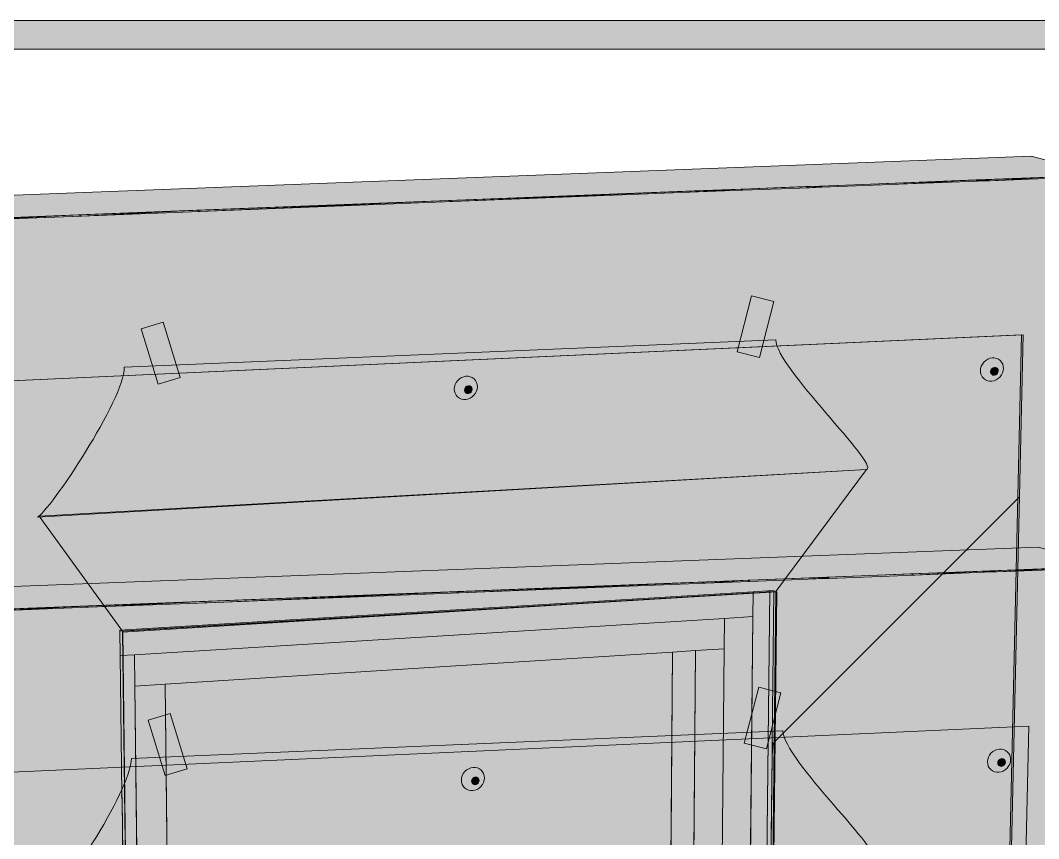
# Model space of a CAD drawing. Header units: inches. Extents: x -24 to 76, y -57 to 19.
# Drawn here: x -1.499 to 2.929, y 15.501 to 19.06 of the extents above; entities that cross this region are included whole.
import ezdxf

# ---------------------------------------------------------------- set-up
doc = ezdxf.new("R2010")
doc.units = ezdxf.units.IN
doc.header["$MEASUREMENT"] = 0
doc.layers.add('.ATI-HATCH', color=7, linetype='Continuous', lineweight=0)
doc.layers.add('G-ANNO-TTLB', color=7, linetype='Continuous', lineweight=0)

# ---------------------------------------------------------------- blocks, each defined once
blk = doc.blocks.new('Block_480')
at = {"layer": '.ATI-HATCH', "color": 18, "lineweight": 9, "true_color": 0x000000}
for p, q in [((2.9719, 18.3779), (2.6978, 18.3673)), ((1.6407, 18.3261), (1.9134, 18.3368)), ((1.932, 18.3321), (1.6407, 18.3208)), ((1.9791, 18.3394), (1.9134, 18.3368)), ((1.9857, 18.3341), (1.932, 18.3321)), ((1.9791, 18.3394), (1.9857, 18.3394)), ((1.9857, 18.3394), (2.3401, 18.3533)), ((1.9857, 18.3341), (2.3594, 18.3487)), ((2.656, 18.366), (2.3401, 18.3533)), ((2.6626, 18.3606), (2.3594, 18.3487)), ((2.656, 18.366), (2.6626, 18.366)), ((2.6626, 18.366), (2.6978, 18.3673)), ((2.7177, 18.3626), (2.6626, 18.3606)), ((2.9918, 18.3733), (2.7177, 18.3626)), ((1.431, 18.3182), (0.3632, 18.2764)), ((1.4489, 18.3135), (0.3798, 18.2717)), ((1.634, 18.3261), (1.431, 18.3182)), ((1.6407, 18.3208), (1.4489, 18.3135)), ((1.634, 18.3261), (1.6407, 18.3261)), ((0.3632, 18.2764), (-0.7331, 18.2339)), ((0.3798, 18.2717), (-0.7178, 18.2286)), ((-1.2474, 18.214), (-1.7133, 18.1954)), ((-1.2328, 18.2087), (-1.6993, 18.1908)), ((-0.7331, 18.2339), (-1.2474, 18.214)), ((-0.7178, 18.2286), (-1.2328, 18.2087)), ((-1.0656, 16.403), (1.6878, 16.5695)), ((1.6865, 16.4667), (1.6878, 16.5695)), ((1.6878, 16.5749), (1.7521, 16.5782)), ((1.711, 12.1538), (1.7595, 16.5788)), ((1.7595, 16.5788), (1.7521, 16.5782)), ((-1.0025, 16.3008), (1.5624, 16.4587)), ((1.561, 16.3267), (1.5624, 16.4587)), ((1.5624, 16.4587), (1.6865, 16.4667)), ((1.644, 12.3722), (1.6865, 16.4667)), ((-1.0642, 16.2968), (-1.0656, 16.403)), ((-1.0025, 16.3008), (-1.0642, 16.2968)), ((-1.0569, 15.6962), (-1.0642, 16.2968)), ((-1.0012, 16.1641), (-1.0025, 16.3008)), ((-0.8691, 16.1727), (1.3367, 16.3121)), ((1.3088, 12.5421), (1.3367, 16.3121)), ((1.3367, 16.3121), (1.4369, 16.3187)), ((1.4044, 12.4697), (1.4369, 16.3187)), ((1.561, 16.3267), (1.4369, 16.3187)), ((1.5252, 12.483), (1.561, 16.3267)), ((-1.0012, 16.1641), (-0.8691, 16.1727)), ((-0.9534, 12.2096), (-1.0012, 16.1641)), ((-0.8267, 12.3085), (-0.8691, 16.1727)), ((1.7701, 15.8628), (1.7707, 15.9219)), ((1.7442, 13.5461), (1.7701, 15.8628)), ((-1.0563, 15.6677), (-1.0569, 15.6962)), ((-1.0111, 12.0755), (-1.0563, 15.6677))]:
    blk.add_line(p, q, dxfattribs=at)
for points in [[(-1.0656, 16.403), (-1.0656, 16.4083), (1.6878, 16.5749)], [(1.7521, 16.5782), (1.7521, 16.5735), (1.6878, 16.5695)], [(1.7707, 15.9219), (1.778, 16.5802), (1.7595, 16.5788)]]:
    blk.add_lwpolyline(points, dxfattribs=at)
blk = doc.blocks.new('Block_481')
at = {"layer": '.ATI-HATCH', "true_color": 0xe6e6e6, "transparency": 33554687}
h = blk.add_hatch(color=254, dxfattribs=at)
h.dxf.hatch_style = 2
edge = h.paths.add_edge_path()
edge.add_spline(control_points=[(2.761, 17.509), (2.7412, 17.4875), (2.7094, 17.4845), (2.69, 17.5023), (2.6706, 17.5202), (2.671, 17.5521), (2.6908, 17.5737), (2.7106, 17.5952), (2.7424, 17.5982), (2.7618, 17.5804), (2.7812, 17.5625), (2.7808, 17.5306), (2.761, 17.509)], knot_values=[0, 0, 0, 0, 1, 1, 1, 2, 2, 2, 3, 3, 3, 4, 4, 4, 4], degree=3, periodic=0)
at = {"layer": '.ATI-HATCH', "true_color": 0x000000, "transparency": 33554687}
h = blk.add_hatch(color=18, dxfattribs=at)
h.dxf.hatch_style = 2
edge = h.paths.add_edge_path()
edge.add_spline(control_points=[(2.7484, 17.5227), (2.7418, 17.5155), (2.7312, 17.5145), (2.7248, 17.5205), (2.7183, 17.5264), (2.7184, 17.5371), (2.725, 17.5442), (2.7316, 17.5514), (2.7422, 17.5524), (2.7487, 17.5465), (2.7552, 17.5405), (2.7551, 17.5299), (2.7484, 17.5227)], knot_values=[0, 0, 0, 0, 1, 1, 1, 2, 2, 2, 3, 3, 3, 4, 4, 4, 4], degree=3, periodic=0)
at = {"layer": '.ATI-HATCH', "color": 18, "lineweight": 18, "true_color": 0x000000}
blk.add_open_spline([(2.761, 17.509), (2.7412, 17.4875), (2.7094, 17.4845), (2.69, 17.5023), (2.6706, 17.5202), (2.671, 17.5521), (2.6908, 17.5737), (2.7106, 17.5952), (2.7424, 17.5982), (2.7618, 17.5804), (2.7812, 17.5625), (2.7808, 17.5306), (2.761, 17.509)], degree=3, knots=[0, 0, 0, 0, 1, 1, 1, 2, 2, 2, 3, 3, 3, 4, 4, 4, 4], dxfattribs=at)
at = {"layer": '.ATI-HATCH'}
blk.add_open_spline([(2.7484, 17.5227), (2.7418, 17.5155), (2.7312, 17.5145), (2.7248, 17.5205), (2.7183, 17.5264), (2.7184, 17.5371), (2.725, 17.5442), (2.7316, 17.5514), (2.7422, 17.5524), (2.7487, 17.5465), (2.7552, 17.5405), (2.7551, 17.5299), (2.7484, 17.5227)], degree=3, knots=[0, 0, 0, 0, 1, 1, 1, 2, 2, 2, 3, 3, 3, 4, 4, 4, 4], dxfattribs=at)
blk = doc.blocks.new('Block_483')
at = {"layer": '.ATI-HATCH', "true_color": 0xe6e6e6, "transparency": 33554687}
h = blk.add_hatch(color=254, dxfattribs=at)
h.dxf.hatch_style = 2
edge = h.paths.add_edge_path()
edge.add_spline(control_points=[(0.4733, 17.4292), (0.4535, 17.4077), (0.4217, 17.4047), (0.4023, 17.4225), (0.3829, 17.4404), (0.3833, 17.4723), (0.4031, 17.4939), (0.423, 17.5154), (0.4548, 17.5184), (0.4741, 17.5006), (0.4935, 17.4827), (0.4932, 17.4508), (0.4733, 17.4292)], knot_values=[0, 0, 0, 0, 1, 1, 1, 2, 2, 2, 3, 3, 3, 4, 4, 4, 4], degree=3, periodic=0)
at = {"layer": '.ATI-HATCH', "true_color": 0x000000, "transparency": 33554687}
h = blk.add_hatch(color=18, dxfattribs=at)
h.dxf.hatch_style = 2
edge = h.paths.add_edge_path()
edge.add_spline(control_points=[(0.4608, 17.4429), (0.4542, 17.4357), (0.4436, 17.4347), (0.4371, 17.4407), (0.4306, 17.4466), (0.4308, 17.4573), (0.4374, 17.4644), (0.444, 17.4716), (0.4546, 17.4726), (0.461, 17.4667), (0.4675, 17.4607), (0.4674, 17.4501), (0.4608, 17.4429)], knot_values=[0, 0, 0, 0, 1, 1, 1, 2, 2, 2, 3, 3, 3, 4, 4, 4, 4], degree=3, periodic=0)
at = {"layer": '.ATI-HATCH', "color": 18, "lineweight": 18, "true_color": 0x000000}
blk.add_open_spline([(0.4733, 17.4292), (0.4535, 17.4077), (0.4217, 17.4047), (0.4023, 17.4225), (0.3829, 17.4404), (0.3833, 17.4723), (0.4031, 17.4939), (0.423, 17.5154), (0.4548, 17.5184), (0.4741, 17.5006), (0.4935, 17.4827), (0.4932, 17.4508), (0.4733, 17.4292)], degree=3, knots=[0, 0, 0, 0, 1, 1, 1, 2, 2, 2, 3, 3, 3, 4, 4, 4, 4], dxfattribs=at)
at = {"layer": '.ATI-HATCH'}
blk.add_open_spline([(0.4608, 17.4429), (0.4542, 17.4357), (0.4436, 17.4347), (0.4371, 17.4407), (0.4306, 17.4466), (0.4308, 17.4573), (0.4374, 17.4644), (0.444, 17.4716), (0.4546, 17.4726), (0.461, 17.4667), (0.4675, 17.4607), (0.4674, 17.4501), (0.4608, 17.4429)], degree=3, knots=[0, 0, 0, 0, 1, 1, 1, 2, 2, 2, 3, 3, 3, 4, 4, 4, 4], dxfattribs=at)
blk = doc.blocks.new('Block_479')
at = {"layer": '.ATI-HATCH', "true_color": 0xf2f2f2, "transparency": 33554687}
h = blk.add_hatch(color=7, dxfattribs=at)
h.dxf.hatch_style = 2
h.paths.add_polyline_path([(2.8967, 18.4699), (3.2088, 18.3872), (-2.6914, 18.1576), (-2.8861, 18.248)])
at = {"layer": '.ATI-HATCH', "true_color": 0xe6e6e6, "transparency": 33554687}
h = blk.add_hatch(color=254, dxfattribs=at)
edge = h.paths.add_edge_path()
edge.add_spline(control_points=[(3.2287, 18.3825), (3.2287, 18.3825), (3.2088, 18.3819), (3.2088, 18.3819), (3.2088, 18.3819), (3.167, 18.3805), (3.167, 18.3805), (3.167, 18.3805), (3.0077, 18.3739), (3.0077, 18.3739), (3.0077, 18.3739), (2.9918, 18.3733), (2.9918, 18.3733), (2.9918, 18.3733), (2.7177, 18.3626), (2.7177, 18.3626), (2.7177, 18.3626), (2.6626, 18.3606), (2.6626, 18.3606), (2.6626, 18.3606), (2.3594, 18.3487), (2.3594, 18.3487), (2.3594, 18.3487), (1.9857, 18.3341), (1.9857, 18.3341), (1.9857, 18.3341), (1.932, 18.3321), (1.932, 18.3321), (1.932, 18.3321), (1.6407, 18.3208), (1.6407, 18.3208), (1.6407, 18.3208), (1.4489, 18.3135), (1.4489, 18.3135), (1.4489, 18.3135), (0.3798, 18.2717), (0.3798, 18.2717), (0.3798, 18.2717), (-0.7178, 18.2286), (-0.7178, 18.2286), (-0.7178, 18.2286), (-1.2328, 18.2087), (-1.2328, 18.2087), (-1.2328, 18.2087), (-1.6993, 18.1908), (-1.6993, 18.1908), (-1.6993, 18.1908), (-2.0981, 18.1748), (-2.0981, 18.1748), (-2.0981, 18.1748), (-2.4074, 18.1629), (-2.4074, 18.1629), (-2.4074, 18.1629), (-2.6078, 18.1549), (-2.6078, 18.1549), (-2.6078, 18.1549), (-2.6795, 18.1523), (-2.6795, 18.1523), (-2.6795, 18.1523), (-2.4718, 10.0522), (-2.4718, 10.0522), (-2.4718, 10.0522), (-2.4711, 10.0336), (-2.4711, 10.0336), (-2.4711, 10.0336), (3.0542, 10.7729), (3.0542, 10.7729), (3.0542, 10.7729), (3.2287, 18.3825), (3.2287, 18.3825)], knot_values=[0, 0, 0, 0, 1, 1, 1, 2, 2, 2, 3, 3, 3, 4, 4, 4, 5, 5, 5, 6, 6, 6, 7, 7, 7, 8, 8, 8, 9, 9, 9, 10, 10, 10, 11, 11, 11, 12, 12, 12, 13, 13, 13, 14, 14, 14, 15, 15, 15, 16, 16, 16, 17, 17, 17, 18, 18, 18, 19, 19, 19, 20, 20, 20, 21, 21, 21, 22, 22, 22, 23, 23, 23, 23], degree=3, periodic=0)
edge.add_line((3.2287, 18.3825), (3.2287, 18.3825))
edge = h.paths.add_edge_path()
edge.add_spline(control_points=[(-1.0098, 11.9494), (-1.0098, 11.9494), (-1.0111, 12.0755), (-1.0111, 12.0755), (-1.0111, 12.0755), (-1.0563, 15.6677), (-1.0563, 15.6677), (-1.0563, 15.6677), (-1.0596, 15.6896), (-1.0596, 15.6896), (-1.0596, 15.6896), (-1.0569, 15.6962), (-1.0569, 15.6962), (-1.0569, 15.6962), (-1.0642, 16.2968), (-1.0642, 16.2968), (-1.0642, 16.2968), (-1.0656, 16.403), (-1.0656, 16.403), (-1.0656, 16.403), (-1.0656, 16.4083), (-1.0656, 16.4083), (-1.0656, 16.4083), (1.6878, 16.5749), (1.6878, 16.5749), (1.6878, 16.5749), (1.7521, 16.5782), (1.7521, 16.5782), (1.7521, 16.5782), (1.7595, 16.5788), (1.7595, 16.5788), (1.7595, 16.5788), (1.778, 16.5802), (1.778, 16.5802), (1.778, 16.5802), (1.7707, 15.9219), (1.7707, 15.9219), (1.7707, 15.9219), (1.774, 15.9152), (1.774, 15.9152), (1.774, 15.9152), (1.7701, 15.8628), (1.7701, 15.8628), (1.7701, 15.8628), (1.7442, 13.5461), (1.7442, 13.5461), (1.7442, 13.5461), (1.7475, 13.5395), (1.7475, 13.5395), (1.7475, 13.5395), (1.7435, 13.5043), (1.7435, 13.5043), (1.7435, 13.5043), (1.7283, 12.1339), (1.7283, 12.1339), (1.7283, 12.1339), (-1.0078, 11.82), (-1.0078, 11.82), (-1.0078, 11.82), (-1.0085, 11.8353), (-1.0085, 11.8353), (-1.0085, 11.8353), (-1.0085, 11.8426), (-1.0085, 11.8426), (-1.0085, 11.8426), (-1.0098, 11.9488), (-1.0098, 11.9488), (-1.0098, 11.9488), (-1.0098, 11.9494), (-1.0098, 11.9494)], knot_values=[0, 0, 0, 0, 1, 1, 1, 2, 2, 2, 3, 3, 3, 4, 4, 4, 5, 5, 5, 6, 6, 6, 7, 7, 7, 8, 8, 8, 9, 9, 9, 10, 10, 10, 11, 11, 11, 12, 12, 12, 13, 13, 13, 14, 14, 14, 15, 15, 15, 16, 16, 16, 17, 17, 17, 18, 18, 18, 19, 19, 19, 20, 20, 20, 21, 21, 21, 22, 22, 22, 23, 23, 23, 23], degree=3, periodic=0)
edge.add_line((-1.0098, 11.9494), (-1.0098, 11.9494))
for points in [[(2.9719, 18.3779), (2.6978, 18.3673), (2.7177, 18.3626), (2.9719, 18.3779)], [(2.9918, 18.3733), (2.7177, 18.3626), (2.9719, 18.3779), (2.9918, 18.3733)], [(1.932, 18.3321), (1.6407, 18.3208), (1.6407, 18.3261), (1.9134, 18.3368), (1.932, 18.3321)], [(1.9791, 18.3394), (1.9134, 18.3368), (1.932, 18.3321), (1.9791, 18.3394)], [(1.9857, 18.3341), (1.932, 18.3321), (1.9791, 18.3394), (1.9857, 18.3341)], [(1.9791, 18.3394), (1.9857, 18.3394), (1.9857, 18.3341), (1.9791, 18.3394)], [(1.9857, 18.3341), (2.3594, 18.3487), (2.3401, 18.3533), (1.9857, 18.3394), (1.9857, 18.3341)], [(2.656, 18.366), (2.3401, 18.3533), (2.3594, 18.3487), (2.656, 18.366)], [(2.6626, 18.3606), (2.3594, 18.3487), (2.656, 18.366), (2.6626, 18.3606)], [(2.656, 18.366), (2.6626, 18.366), (2.6626, 18.3606), (2.656, 18.366)], [(2.7177, 18.3626), (2.6626, 18.3606), (2.6626, 18.366), (2.6978, 18.3673), (2.7177, 18.3626)], [(1.431, 18.3182), (0.3632, 18.2764), (0.3798, 18.2717), (1.431, 18.3182)], [(1.4489, 18.3135), (0.3798, 18.2717), (1.431, 18.3182), (1.4489, 18.3135)], [(1.634, 18.3261), (1.431, 18.3182), (1.4489, 18.3135), (1.634, 18.3261)], [(1.6407, 18.3208), (1.4489, 18.3135), (1.634, 18.3261), (1.6407, 18.3208)], [(1.634, 18.3261), (1.6407, 18.3261), (1.6407, 18.3208), (1.634, 18.3261)], [(0.3632, 18.2764), (-0.7331, 18.2339), (-0.7178, 18.2286), (0.3632, 18.2764)], [(0.3798, 18.2717), (-0.7178, 18.2286), (0.3632, 18.2764), (0.3798, 18.2717)], [(-1.2474, 18.214), (-1.7133, 18.1954), (-1.6993, 18.1908), (-1.2474, 18.214)], [(-1.2328, 18.2087), (-1.6993, 18.1908), (-1.2474, 18.214), (-1.2328, 18.2087)], [(-0.7331, 18.2339), (-1.2474, 18.214), (-1.2328, 18.2087), (-0.7331, 18.2339)], [(-0.7178, 18.2286), (-1.2328, 18.2087), (-0.7331, 18.2339), (-0.7178, 18.2286)], [(1.7521, 16.5782), (1.7521, 16.5735), (1.6878, 16.5695), (1.6878, 16.5749), (1.7521, 16.5782)], [(-1.0025, 16.3008), (1.5624, 16.4587), (1.561, 16.3267), (1.4369, 16.3187), (1.3367, 16.3121), (-0.8691, 16.1727), (-1.0012, 16.1641), (-1.0025, 16.3008)], [(1.5252, 12.483), (1.561, 16.3267), (1.5624, 16.4587), (1.6865, 16.4667), (1.644, 12.3722), (1.5239, 12.3589), (1.5252, 12.483)], [(-0.9534, 12.2096), (-0.9521, 12.0822), (-1.0111, 12.0755), (-1.0563, 15.6677), (-1.0569, 15.6962), (-1.0642, 16.2968), (-1.0025, 16.3008), (-1.0012, 16.1641), (-0.9534, 12.2096)], [(1.5252, 12.483), (1.561, 16.3267), (1.4369, 16.3187), (1.4044, 12.4697), (1.5252, 12.483)], [(-0.9534, 12.2096), (-1.0012, 16.1641), (-0.8691, 16.1727), (-0.8267, 12.3085), (-0.826, 12.2235), (-0.9534, 12.2096)], [(1.7701, 15.8628), (1.7707, 15.9219), (1.774, 15.9152), (1.7701, 15.8628)], [(-1.0563, 15.6677), (-1.0569, 15.6962), (-1.0596, 15.6896), (-1.0563, 15.6677)]]:
    blk.add_hatch(color=254, dxfattribs=at).paths.add_polyline_path(points)
at = {"layer": '.ATI-HATCH', "true_color": 0x000000, "transparency": 33554508}
h = blk.add_hatch(color=18, dxfattribs=at)
h.dxf.hatch_style = 2
h.paths.add_polyline_path([(1.7147, 17.5931), (1.6184, 17.6177), (1.6808, 17.8617), (1.7772, 17.8371)])
h = blk.add_hatch(color=18, dxfattribs=at)
h.dxf.hatch_style = 2
h.paths.add_polyline_path([(-0.8045, 17.5061), (-0.8996, 17.477), (-0.9735, 17.7178), (-0.8784, 17.7469)])
h = blk.add_hatch(dxfattribs=at)
h.set_pattern_fill('_U', color=18, scale=10, angle=45, style=2, pattern_type=0)
h.set_pattern_definition([(45, (0, 0), (-7.071, 7.071), [])])
h.paths.add_polyline_path([(-2.242, 17.4608), (2.8614, 17.6922), (2.7914, 14.6332), (1.767, 14.5279), (1.7911, 16.5746), (-1.0525, 16.4027), (-1.0268, 14.2189), (-2.1351, 14.1038)])
at = {"layer": '.ATI-HATCH', "true_color": 0xe6e6e6, "transparency": 33554687}
h = blk.add_hatch(color=254, dxfattribs=at)
h.dxf.hatch_style = 2
h.paths.add_polyline_path([(-1.4173, 16.9037), (-1.0539, 16.404), (1.7862, 16.5757), (2.1808, 17.1063)])
h = blk.add_hatch(color=254, dxfattribs=at)
h.dxf.hatch_style = 2
h.paths.add_polyline_path([(-1.0656, 16.403), (1.6878, 16.5695), (1.6878, 16.5749), (-1.0656, 16.4083), (-1.0656, 16.403)])
h = blk.add_hatch(color=254, dxfattribs=at)
h.dxf.hatch_style = 2
h.paths.add_polyline_path([(-1.0656, 16.403), (1.6878, 16.5695), (1.6865, 16.4667), (1.5624, 16.4587), (-1.0025, 16.3008), (-1.0642, 16.2968), (-1.0656, 16.403)])
at = {"layer": '.ATI-HATCH', "true_color": 0xcccccc, "transparency": 33554687}
for points in [[(1.711, 12.1538), (1.7595, 16.5788), (1.7521, 16.5782), (1.7521, 16.5735), (1.6878, 16.5695), (1.6865, 16.4667), (1.644, 12.3722), (1.6426, 12.2494), (1.711, 12.1538)], [(1.7283, 12.1339), (1.711, 12.1472), (1.711, 12.1538), (1.7595, 16.5788), (1.778, 16.5802), (1.7707, 15.9219), (1.7701, 15.8628), (1.7442, 13.5461), (1.7435, 13.5043), (1.7283, 12.1339)], [(1.3088, 12.5421), (1.3367, 16.3121), (1.4369, 16.3187), (1.4044, 12.4697), (1.3088, 12.5421)]]:
    blk.add_hatch(color=254, dxfattribs=at).paths.add_polyline_path(points)
at = {"layer": '.ATI-HATCH', "color": 18, "lineweight": 18, "true_color": 0x000000}
blk.add_line((-1.4252, 16.8988), (2.1808, 17.1063), dxfattribs=at)
at = {"layer": '.ATI-HATCH'}
for points in [[(2.8967, 18.4699), (3.2088, 18.3872), (-2.6914, 18.1576), (-2.8861, 18.248)], [(1.7147, 17.5931), (1.6184, 17.6177), (1.6808, 17.8617), (1.7772, 17.8371)], [(-0.8045, 17.5061), (-0.8996, 17.477), (-0.9735, 17.7178), (-0.8784, 17.7469)], [(-2.242, 17.4608), (2.8614, 17.6922), (2.7914, 14.6332), (1.767, 14.5279), (1.7911, 16.5746), (-1.0525, 16.4027), (-1.0268, 14.2189), (-2.1351, 14.1038)]]:
    blk.add_lwpolyline(points, close=True, dxfattribs=at)
at = {"layer": '.ATI-HATCH', "color": 18, "lineweight": 9, "true_color": 0x000000}
for points in [[(2.8967, 18.4699), (3.2088, 18.3872), (-2.6914, 18.1576), (-2.8861, 18.248)], [(-1.4173, 16.9037), (-1.0539, 16.404), (1.7862, 16.5757), (2.1808, 17.1063)]]:
    blk.add_lwpolyline(points, close=True, dxfattribs=at)
at = {"layer": '.ATI-HATCH'}
for points in [[(2.9719, 18.3779), (2.6978, 18.3673), (2.7177, 18.3626), (2.9719, 18.3779)], [(2.9918, 18.3733), (2.7177, 18.3626), (2.9719, 18.3779), (2.9918, 18.3733)], [(1.932, 18.3321), (1.6407, 18.3208), (1.6407, 18.3261), (1.9134, 18.3368), (1.932, 18.3321)], [(1.9791, 18.3394), (1.9134, 18.3368), (1.932, 18.3321), (1.9791, 18.3394)], [(1.9857, 18.3341), (1.932, 18.3321), (1.9791, 18.3394), (1.9857, 18.3341)], [(1.9791, 18.3394), (1.9857, 18.3394), (1.9857, 18.3341), (1.9791, 18.3394)], [(1.9857, 18.3341), (2.3594, 18.3487), (2.3401, 18.3533), (1.9857, 18.3394), (1.9857, 18.3341)], [(2.656, 18.366), (2.3401, 18.3533), (2.3594, 18.3487), (2.656, 18.366)], [(2.6626, 18.3606), (2.3594, 18.3487), (2.656, 18.366), (2.6626, 18.3606)], [(2.656, 18.366), (2.6626, 18.366), (2.6626, 18.3606), (2.656, 18.366)], [(2.7177, 18.3626), (2.6626, 18.3606), (2.6626, 18.366), (2.6978, 18.3673), (2.7177, 18.3626)], [(1.431, 18.3182), (0.3632, 18.2764), (0.3798, 18.2717), (1.431, 18.3182)], [(1.4489, 18.3135), (0.3798, 18.2717), (1.431, 18.3182), (1.4489, 18.3135)], [(1.634, 18.3261), (1.431, 18.3182), (1.4489, 18.3135), (1.634, 18.3261)], [(1.6407, 18.3208), (1.4489, 18.3135), (1.634, 18.3261), (1.6407, 18.3208)], [(1.634, 18.3261), (1.6407, 18.3261), (1.6407, 18.3208), (1.634, 18.3261)], [(0.3632, 18.2764), (-0.7331, 18.2339), (-0.7178, 18.2286), (0.3632, 18.2764)], [(0.3798, 18.2717), (-0.7178, 18.2286), (0.3632, 18.2764), (0.3798, 18.2717)], [(-1.2474, 18.214), (-1.7133, 18.1954), (-1.6993, 18.1908), (-1.2474, 18.214)], [(-1.2328, 18.2087), (-1.6993, 18.1908), (-1.2474, 18.214), (-1.2328, 18.2087)], [(-0.7331, 18.2339), (-1.2474, 18.214), (-1.2328, 18.2087), (-0.7331, 18.2339)], [(-0.7178, 18.2286), (-1.2328, 18.2087), (-0.7331, 18.2339), (-0.7178, 18.2286)], [(-1.0656, 16.403), (1.6878, 16.5695), (1.6878, 16.5749), (-1.0656, 16.4083), (-1.0656, 16.403)], [(-1.0656, 16.403), (1.6878, 16.5695), (1.6865, 16.4667), (1.5624, 16.4587), (-1.0025, 16.3008), (-1.0642, 16.2968), (-1.0656, 16.403)], [(1.711, 12.1538), (1.7595, 16.5788), (1.7521, 16.5782), (1.7521, 16.5735), (1.6878, 16.5695), (1.6865, 16.4667), (1.644, 12.3722), (1.6426, 12.2494), (1.711, 12.1538)], [(1.7521, 16.5782), (1.7521, 16.5735), (1.6878, 16.5695), (1.6878, 16.5749), (1.7521, 16.5782)], [(1.7283, 12.1339), (1.711, 12.1472), (1.711, 12.1538), (1.7595, 16.5788), (1.778, 16.5802), (1.7707, 15.9219), (1.7701, 15.8628), (1.7442, 13.5461), (1.7435, 13.5043), (1.7283, 12.1339)], [(-1.0025, 16.3008), (1.5624, 16.4587), (1.561, 16.3267), (1.4369, 16.3187), (1.3367, 16.3121), (-0.8691, 16.1727), (-1.0012, 16.1641), (-1.0025, 16.3008)], [(1.5252, 12.483), (1.561, 16.3267), (1.5624, 16.4587), (1.6865, 16.4667), (1.644, 12.3722), (1.5239, 12.3589), (1.5252, 12.483)], [(-0.9534, 12.2096), (-0.9521, 12.0822), (-1.0111, 12.0755), (-1.0563, 15.6677), (-1.0569, 15.6962), (-1.0642, 16.2968), (-1.0025, 16.3008), (-1.0012, 16.1641), (-0.9534, 12.2096)], [(1.3088, 12.5421), (1.3367, 16.3121), (1.4369, 16.3187), (1.4044, 12.4697), (1.3088, 12.5421)], [(1.5252, 12.483), (1.561, 16.3267), (1.4369, 16.3187), (1.4044, 12.4697), (1.5252, 12.483)], [(-0.9534, 12.2096), (-1.0012, 16.1641), (-0.8691, 16.1727), (-0.8267, 12.3085), (-0.826, 12.2235), (-0.9534, 12.2096)], [(1.7701, 15.8628), (1.7707, 15.9219), (1.774, 15.9152), (1.7701, 15.8628)], [(-1.0563, 15.6677), (-1.0569, 15.6962), (-1.0596, 15.6896), (-1.0563, 15.6677)]]:
    blk.add_lwpolyline(points, dxfattribs=at)
at = {"layer": '.ATI-HATCH', "color": 18, "lineweight": 18, "true_color": 0x000000}
for points in [[(1.7147, 17.5931), (1.6184, 17.6177), (1.6808, 17.8617), (1.7772, 17.8371)], [(-0.8045, 17.5061), (-0.8996, 17.477), (-0.9735, 17.7178), (-0.8784, 17.7469)]]:
    blk.add_lwpolyline(points, close=True, dxfattribs=at)
at = {"layer": '.ATI-HATCH'}
for points, knots in [([(3.2287, 18.3825), (3.2287, 18.3825), (3.2088, 18.3819), (3.2088, 18.3819), (3.2088, 18.3819), (3.167, 18.3805), (3.167, 18.3805), (3.167, 18.3805), (3.0077, 18.3739), (3.0077, 18.3739), (3.0077, 18.3739), (2.9918, 18.3733), (2.9918, 18.3733), (2.9918, 18.3733), (2.7177, 18.3626), (2.7177, 18.3626), (2.7177, 18.3626), (2.6626, 18.3606), (2.6626, 18.3606), (2.6626, 18.3606), (2.3594, 18.3487), (2.3594, 18.3487), (2.3594, 18.3487), (1.9857, 18.3341), (1.9857, 18.3341), (1.9857, 18.3341), (1.932, 18.3321), (1.932, 18.3321), (1.932, 18.3321), (1.6407, 18.3208), (1.6407, 18.3208), (1.6407, 18.3208), (1.4489, 18.3135), (1.4489, 18.3135), (1.4489, 18.3135), (0.3798, 18.2717), (0.3798, 18.2717), (0.3798, 18.2717), (-0.7178, 18.2286), (-0.7178, 18.2286), (-0.7178, 18.2286), (-1.2328, 18.2087), (-1.2328, 18.2087), (-1.2328, 18.2087), (-1.6993, 18.1908), (-1.6993, 18.1908), (-1.6993, 18.1908), (-2.0981, 18.1748), (-2.0981, 18.1748), (-2.0981, 18.1748), (-2.4074, 18.1629), (-2.4074, 18.1629), (-2.4074, 18.1629), (-2.6078, 18.1549), (-2.6078, 18.1549), (-2.6078, 18.1549), (-2.6795, 18.1523), (-2.6795, 18.1523), (-2.6795, 18.1523), (-2.4718, 10.0522), (-2.4718, 10.0522), (-2.4718, 10.0522), (-2.4711, 10.0336), (-2.4711, 10.0336), (-2.4711, 10.0336), (3.0542, 10.7729), (3.0542, 10.7729), (3.0542, 10.7729), (3.2287, 18.3825), (3.2287, 18.3825)], [0, 0, 0, 0, 1, 1, 1, 2, 2, 2, 3, 3, 3, 4, 4, 4, 5, 5, 5, 6, 6, 6, 7, 7, 7, 8, 8, 8, 9, 9, 9, 10, 10, 10, 11, 11, 11, 12, 12, 12, 13, 13, 13, 14, 14, 14, 15, 15, 15, 16, 16, 16, 17, 17, 17, 18, 18, 18, 19, 19, 19, 20, 20, 20, 21, 21, 21, 22, 22, 22, 23, 23, 23, 23]), ([(-2.242, 17.4608), (-2.242, 17.4608), (2.8551, 17.6919), (2.8551, 17.6919), (2.8551, 17.6919), (2.7073, 11.2424), (2.7073, 11.2424), (2.7073, 11.2424), (-2.0356, 10.6366), (-2.0356, 10.6366), (-2.0356, 10.6366), (-2.242, 17.4608), (-2.242, 17.4608)], [0, 0, 0, 0, 1, 1, 1, 2, 2, 2, 3, 3, 3, 4, 4, 4, 4]), ([(-1.0098, 11.9494), (-1.0098, 11.9494), (-1.0111, 12.0755), (-1.0111, 12.0755), (-1.0111, 12.0755), (-1.0563, 15.6677), (-1.0563, 15.6677), (-1.0563, 15.6677), (-1.0596, 15.6896), (-1.0596, 15.6896), (-1.0596, 15.6896), (-1.0569, 15.6962), (-1.0569, 15.6962), (-1.0569, 15.6962), (-1.0642, 16.2968), (-1.0642, 16.2968), (-1.0642, 16.2968), (-1.0656, 16.403), (-1.0656, 16.403), (-1.0656, 16.403), (-1.0656, 16.4083), (-1.0656, 16.4083), (-1.0656, 16.4083), (1.6878, 16.5749), (1.6878, 16.5749), (1.6878, 16.5749), (1.7521, 16.5782), (1.7521, 16.5782), (1.7521, 16.5782), (1.7595, 16.5788), (1.7595, 16.5788), (1.7595, 16.5788), (1.778, 16.5802), (1.778, 16.5802), (1.778, 16.5802), (1.7707, 15.9219), (1.7707, 15.9219), (1.7707, 15.9219), (1.774, 15.9152), (1.774, 15.9152), (1.774, 15.9152), (1.7701, 15.8628), (1.7701, 15.8628), (1.7701, 15.8628), (1.7442, 13.5461), (1.7442, 13.5461), (1.7442, 13.5461), (1.7475, 13.5395), (1.7475, 13.5395), (1.7475, 13.5395), (1.7435, 13.5043), (1.7435, 13.5043), (1.7435, 13.5043), (1.7283, 12.1339), (1.7283, 12.1339), (1.7283, 12.1339), (-1.0078, 11.82), (-1.0078, 11.82), (-1.0078, 11.82), (-1.0085, 11.8353), (-1.0085, 11.8353), (-1.0085, 11.8353), (-1.0085, 11.8426), (-1.0085, 11.8426), (-1.0085, 11.8426), (-1.0098, 11.9488), (-1.0098, 11.9488), (-1.0098, 11.9488), (-1.0098, 11.9494), (-1.0098, 11.9494)], [0, 0, 0, 0, 1, 1, 1, 2, 2, 2, 3, 3, 3, 4, 4, 4, 5, 5, 5, 6, 6, 6, 7, 7, 7, 8, 8, 8, 9, 9, 9, 10, 10, 10, 11, 11, 11, 12, 12, 12, 13, 13, 13, 14, 14, 14, 15, 15, 15, 16, 16, 16, 17, 17, 17, 18, 18, 18, 19, 19, 19, 20, 20, 20, 21, 21, 21, 22, 22, 22, 23, 23, 23, 23]), ([(-0.9963, 11.8214), (-0.9963, 11.8214), (1.7365, 12.1349), (1.7365, 12.1349), (1.7365, 12.1349), (1.7862, 16.5757), (1.7862, 16.5757), (1.7862, 16.5757), (-1.0539, 16.3987), (-1.0539, 16.3987), (-1.0539, 16.3987), (-0.9963, 11.8214), (-0.9963, 11.8214)], [0, 0, 0, 0, 1, 1, 1, 2, 2, 2, 3, 3, 3, 4, 4, 4, 4])]:
    blk.add_open_spline(points, degree=3, knots=knots, dxfattribs=at)
at = {"layer": '.ATI-HATCH', "color": 18, "lineweight": 18, "true_color": 0x000000}
for points, knots in [([(-2.242, 17.4608), (-2.242, 17.4608), (2.8551, 17.6919), (2.8551, 17.6919), (2.8551, 17.6919), (2.7073, 11.2424), (2.7073, 11.2424), (2.7073, 11.2424), (-2.0356, 10.6366), (-2.0356, 10.6366), (-2.0356, 10.6366), (-2.242, 17.4608), (-2.242, 17.4608)], [0, 0, 0, 0, 1, 1, 1, 2, 2, 2, 3, 3, 3, 4, 4, 4, 4]), ([(2.1808, 17.1063), (2.2362, 17.1303), (1.7862, 17.5508), (1.7862, 17.6706), (1.7862, 17.6706), (-1.0467, 17.5512), (-1.0467, 17.5512), (-1.0467, 17.4127), (-1.3698, 16.9265), (-1.4252, 16.8988)], [0, 0, 0, 0, 1, 1, 1, 2, 2, 2, 3, 3, 3, 3]), ([(-0.9963, 11.8214), (-0.9963, 11.8214), (1.7365, 12.1349), (1.7365, 12.1349), (1.7365, 12.1349), (1.7862, 16.5757), (1.7862, 16.5757), (1.7862, 16.5757), (-1.0539, 16.3987), (-1.0539, 16.3987), (-1.0539, 16.3987), (-0.9963, 11.8214), (-0.9963, 11.8214)], [0, 0, 0, 0, 1, 1, 1, 2, 2, 2, 3, 3, 3, 4, 4, 4, 4])]:
    blk.add_open_spline(points, degree=3, knots=knots, dxfattribs=at)
at = {"layer": '.ATI-HATCH'}
for name in ['Block_480', 'Block_481', 'Block_483']:
    blk.add_blockref(name, (0, 0), dxfattribs=at)
blk = doc.blocks.new('Block_478')
at = {"layer": '.ATI-HATCH'}
blk.add_blockref('Block_479', (0, 0), dxfattribs=at)
blk = doc.blocks.new('Block_512')
at = {"layer": '.ATI-HATCH', "color": 18, "lineweight": 9, "true_color": 0x000000}
for p, q in [((2.0165, 16.6381), (2.3709, 16.6521)), ((2.6868, 16.6647), (2.3709, 16.6521)), ((2.6934, 16.6594), (2.3901, 16.6474)), ((2.6868, 16.6647), (2.6934, 16.6647)), ((2.6934, 16.6647), (2.7286, 16.666)), ((2.7485, 16.6614), (2.6934, 16.6594)), ((3.0027, 16.6766), (2.7286, 16.666)), ((3.0226, 16.672), (2.7485, 16.6614)), ((1.4618, 16.6169), (0.394, 16.5751)), ((1.4797, 16.6123), (0.4106, 16.5704)), ((1.6648, 16.6249), (1.4618, 16.6169)), ((1.6714, 16.6196), (1.4797, 16.6123)), ((1.6648, 16.6249), (1.6714, 16.6249)), ((1.6714, 16.6249), (1.9442, 16.6355)), ((1.9628, 16.6308), (1.6714, 16.6196)), ((2.0099, 16.6381), (1.9442, 16.6355)), ((2.0165, 16.6328), (1.9628, 16.6308)), ((2.0099, 16.6381), (2.0165, 16.6381)), ((2.0165, 16.6328), (2.3901, 16.6474)), ((0.394, 16.5751), (-0.7023, 16.5326)), ((0.4106, 16.5704), (-0.687, 16.5273)), ((-0.7023, 16.5326), (-1.2166, 16.5127)), ((-0.687, 16.5273), (-1.202, 16.5074)), ((-1.2166, 16.5127), (-1.6825, 16.4941)), ((-1.202, 16.5074), (-1.6685, 16.4895))]:
    blk.add_line(p, q, dxfattribs=at)
blk = doc.blocks.new('Block_513')
at = {"layer": '.ATI-HATCH', "true_color": 0xe6e6e6, "transparency": 33554687}
h = blk.add_hatch(color=254, dxfattribs=at)
h.dxf.hatch_style = 2
edge = h.paths.add_edge_path()
edge.add_spline(control_points=[(2.7918, 15.8078), (2.772, 15.7862), (2.7402, 15.7832), (2.7208, 15.8011), (2.7014, 15.8189), (2.7018, 15.8509), (2.7216, 15.8724), (2.7414, 15.8939), (2.7732, 15.8969), (2.7926, 15.8791), (2.812, 15.8612), (2.8116, 15.8293), (2.7918, 15.8078)], knot_values=[0, 0, 0, 0, 1, 1, 1, 2, 2, 2, 3, 3, 3, 4, 4, 4, 4], degree=3, periodic=0)
at = {"layer": '.ATI-HATCH', "true_color": 0x000000, "transparency": 33554687}
h = blk.add_hatch(color=18, dxfattribs=at)
h.dxf.hatch_style = 2
edge = h.paths.add_edge_path()
edge.add_spline(control_points=[(2.7792, 15.8214), (2.7726, 15.8142), (2.762, 15.8132), (2.7556, 15.8192), (2.7491, 15.8251), (2.7492, 15.8358), (2.7558, 15.843), (2.7624, 15.8502), (2.773, 15.8512), (2.7795, 15.8452), (2.786, 15.8393), (2.7858, 15.8286), (2.7792, 15.8214)], knot_values=[0, 0, 0, 0, 1, 1, 1, 2, 2, 2, 3, 3, 3, 4, 4, 4, 4], degree=3, periodic=0)
at = {"layer": '.ATI-HATCH', "color": 18, "lineweight": 18, "true_color": 0x000000}
blk.add_open_spline([(2.7918, 15.8078), (2.772, 15.7862), (2.7402, 15.7832), (2.7208, 15.8011), (2.7014, 15.8189), (2.7018, 15.8509), (2.7216, 15.8724), (2.7414, 15.8939), (2.7732, 15.8969), (2.7926, 15.8791), (2.812, 15.8612), (2.8116, 15.8293), (2.7918, 15.8078)], degree=3, knots=[0, 0, 0, 0, 1, 1, 1, 2, 2, 2, 3, 3, 3, 4, 4, 4, 4], dxfattribs=at)
at = {"layer": '.ATI-HATCH'}
blk.add_open_spline([(2.7792, 15.8214), (2.7726, 15.8142), (2.762, 15.8132), (2.7556, 15.8192), (2.7491, 15.8251), (2.7492, 15.8358), (2.7558, 15.843), (2.7624, 15.8502), (2.773, 15.8512), (2.7795, 15.8452), (2.786, 15.8393), (2.7858, 15.8286), (2.7792, 15.8214)], degree=3, knots=[0, 0, 0, 0, 1, 1, 1, 2, 2, 2, 3, 3, 3, 4, 4, 4, 4], dxfattribs=at)
blk = doc.blocks.new('Block_515')
at = {"layer": '.ATI-HATCH', "true_color": 0xe6e6e6, "transparency": 33554687}
h = blk.add_hatch(color=254, dxfattribs=at)
h.dxf.hatch_style = 2
edge = h.paths.add_edge_path()
edge.add_spline(control_points=[(0.5041, 15.728), (0.4843, 15.7064), (0.4525, 15.7034), (0.4331, 15.7213), (0.4137, 15.7391), (0.4141, 15.7711), (0.4339, 15.7926), (0.4538, 15.8141), (0.4856, 15.8171), (0.5049, 15.7993), (0.5243, 15.7814), (0.524, 15.7495), (0.5041, 15.728)], knot_values=[0, 0, 0, 0, 1, 1, 1, 2, 2, 2, 3, 3, 3, 4, 4, 4, 4], degree=3, periodic=0)
at = {"layer": '.ATI-HATCH', "true_color": 0x000000, "transparency": 33554687}
h = blk.add_hatch(color=18, dxfattribs=at)
h.dxf.hatch_style = 2
edge = h.paths.add_edge_path()
edge.add_spline(control_points=[(0.4916, 15.7416), (0.485, 15.7344), (0.4744, 15.7334), (0.4679, 15.7394), (0.4614, 15.7453), (0.4615, 15.756), (0.4682, 15.7632), (0.4748, 15.7704), (0.4854, 15.7714), (0.4918, 15.7654), (0.4983, 15.7595), (0.4982, 15.7488), (0.4916, 15.7416)], knot_values=[0, 0, 0, 0, 1, 1, 1, 2, 2, 2, 3, 3, 3, 4, 4, 4, 4], degree=3, periodic=0)
at = {"layer": '.ATI-HATCH', "color": 18, "lineweight": 18, "true_color": 0x000000}
blk.add_open_spline([(0.5041, 15.728), (0.4843, 15.7064), (0.4525, 15.7034), (0.4331, 15.7213), (0.4137, 15.7391), (0.4141, 15.7711), (0.4339, 15.7926), (0.4538, 15.8141), (0.4856, 15.8171), (0.5049, 15.7993), (0.5243, 15.7814), (0.524, 15.7495), (0.5041, 15.728)], degree=3, knots=[0, 0, 0, 0, 1, 1, 1, 2, 2, 2, 3, 3, 3, 4, 4, 4, 4], dxfattribs=at)
at = {"layer": '.ATI-HATCH'}
blk.add_open_spline([(0.4916, 15.7416), (0.485, 15.7344), (0.4744, 15.7334), (0.4679, 15.7394), (0.4614, 15.7453), (0.4615, 15.756), (0.4682, 15.7632), (0.4748, 15.7704), (0.4854, 15.7714), (0.4918, 15.7654), (0.4983, 15.7595), (0.4982, 15.7488), (0.4916, 15.7416)], degree=3, knots=[0, 0, 0, 0, 1, 1, 1, 2, 2, 2, 3, 3, 3, 4, 4, 4, 4], dxfattribs=at)
blk = doc.blocks.new('Block_511')
at = {"layer": '.ATI-HATCH', "true_color": 0xf2f2f2, "transparency": 33554687}
h = blk.add_hatch(color=7, dxfattribs=at)
h.dxf.hatch_style = 2
h.paths.add_polyline_path([(2.9275, 16.7686), (3.2396, 16.6859), (-2.6606, 16.4563), (-2.8553, 16.5467)])
at = {"layer": '.ATI-HATCH', "true_color": 0xe6e6e6, "transparency": 33554687}
h = blk.add_hatch(color=254, dxfattribs=at)
edge = h.paths.add_edge_path()
edge.add_spline(control_points=[(3.2595, 16.6813), (3.2595, 16.6813), (3.2396, 16.6806), (3.2396, 16.6806), (3.2396, 16.6806), (3.1978, 16.6793), (3.1978, 16.6793), (3.1978, 16.6793), (3.0385, 16.6726), (3.0385, 16.6726), (3.0385, 16.6726), (3.0226, 16.672), (3.0226, 16.672), (3.0226, 16.672), (2.7485, 16.6614), (2.7485, 16.6614), (2.7485, 16.6614), (2.6934, 16.6594), (2.6934, 16.6594), (2.6934, 16.6594), (2.3901, 16.6474), (2.3901, 16.6474), (2.3901, 16.6474), (2.0165, 16.6328), (2.0165, 16.6328), (2.0165, 16.6328), (1.9628, 16.6308), (1.9628, 16.6308), (1.9628, 16.6308), (1.6714, 16.6196), (1.6714, 16.6196), (1.6714, 16.6196), (1.4797, 16.6123), (1.4797, 16.6123), (1.4797, 16.6123), (0.4106, 16.5704), (0.4106, 16.5704), (0.4106, 16.5704), (-0.687, 16.5273), (-0.687, 16.5273), (-0.687, 16.5273), (-1.202, 16.5074), (-1.202, 16.5074), (-1.202, 16.5074), (-1.6685, 16.4895), (-1.6685, 16.4895), (-1.6685, 16.4895), (-2.0674, 16.4736), (-2.0674, 16.4736), (-2.0674, 16.4736), (-2.3766, 16.4616), (-2.3766, 16.4616), (-2.3766, 16.4616), (-2.577, 16.4536), (-2.577, 16.4536), (-2.577, 16.4536), (-2.6487, 16.451), (-2.6487, 16.451), (-2.6487, 16.451), (-2.441, 8.3509), (-2.441, 8.3509), (-2.441, 8.3509), (-2.4403, 8.3323), (-2.4403, 8.3323), (-2.4403, 8.3323), (3.0849, 9.0716), (3.0849, 9.0716), (3.0849, 9.0716), (3.2595, 16.6813), (3.2595, 16.6813)], knot_values=[0, 0, 0, 0, 1, 1, 1, 2, 2, 2, 3, 3, 3, 4, 4, 4, 5, 5, 5, 6, 6, 6, 7, 7, 7, 8, 8, 8, 9, 9, 9, 10, 10, 10, 11, 11, 11, 12, 12, 12, 13, 13, 13, 14, 14, 14, 15, 15, 15, 16, 16, 16, 17, 17, 17, 18, 18, 18, 19, 19, 19, 20, 20, 20, 21, 21, 21, 22, 22, 22, 23, 23, 23, 23], degree=3, periodic=0)
edge.add_line((3.2595, 16.6813), (3.2595, 16.6813))
edge = h.paths.add_edge_path()
edge.add_spline(control_points=[(-0.979, 10.2482), (-0.979, 10.2482), (-0.9803, 10.3743), (-0.9803, 10.3743), (-0.9803, 10.3743), (-1.0255, 13.9664), (-1.0255, 13.9664), (-1.0255, 13.9664), (-1.0288, 13.9883), (-1.0288, 13.9883), (-1.0288, 13.9883), (-1.0261, 13.995), (-1.0261, 13.995), (-1.0261, 13.995), (-1.0334, 14.5955), (-1.0334, 14.5955), (-1.0334, 14.5955), (-1.0348, 14.7017), (-1.0348, 14.7017), (-1.0348, 14.7017), (-1.0348, 14.707), (-1.0348, 14.707), (-1.0348, 14.707), (1.7186, 14.8736), (1.7186, 14.8736), (1.7186, 14.8736), (1.7829, 14.8769), (1.7829, 14.8769), (1.7829, 14.8769), (1.7902, 14.8776), (1.7902, 14.8776), (1.7902, 14.8776), (1.8088, 14.8789), (1.8088, 14.8789), (1.8088, 14.8789), (1.8015, 14.2206), (1.8015, 14.2206), (1.8015, 14.2206), (1.8048, 14.2139), (1.8048, 14.2139), (1.8048, 14.2139), (1.8008, 14.1615), (1.8008, 14.1615), (1.8008, 14.1615), (1.775, 11.8448), (1.775, 11.8448), (1.775, 11.8448), (1.7783, 11.8382), (1.7783, 11.8382), (1.7783, 11.8382), (1.7743, 11.803), (1.7743, 11.803), (1.7743, 11.803), (1.7591, 10.4327), (1.7591, 10.4327), (1.7591, 10.4327), (-0.977, 10.1188), (-0.977, 10.1188), (-0.977, 10.1188), (-0.9777, 10.134), (-0.9777, 10.134), (-0.9777, 10.134), (-0.9777, 10.1413), (-0.9777, 10.1413), (-0.9777, 10.1413), (-0.979, 10.2475), (-0.979, 10.2475), (-0.979, 10.2475), (-0.979, 10.2482), (-0.979, 10.2482)], knot_values=[0, 0, 0, 0, 1, 1, 1, 2, 2, 2, 3, 3, 3, 4, 4, 4, 5, 5, 5, 6, 6, 6, 7, 7, 7, 8, 8, 8, 9, 9, 9, 10, 10, 10, 11, 11, 11, 12, 12, 12, 13, 13, 13, 14, 14, 14, 15, 15, 15, 16, 16, 16, 17, 17, 17, 18, 18, 18, 19, 19, 19, 20, 20, 20, 21, 21, 21, 22, 22, 22, 23, 23, 23, 23], degree=3, periodic=0)
edge.add_line((-0.979, 10.2482), (-0.979, 10.2482))
for points in [[(2.0165, 16.6328), (2.3901, 16.6474), (2.3709, 16.6521), (2.0165, 16.6381), (2.0165, 16.6328)], [(2.6868, 16.6647), (2.3709, 16.6521), (2.3901, 16.6474), (2.6868, 16.6647)], [(2.6934, 16.6594), (2.3901, 16.6474), (2.6868, 16.6647), (2.6934, 16.6594)], [(2.6868, 16.6647), (2.6934, 16.6647), (2.6934, 16.6594), (2.6868, 16.6647)], [(2.7485, 16.6614), (2.6934, 16.6594), (2.6934, 16.6647), (2.7286, 16.666), (2.7485, 16.6614)], [(3.0027, 16.6766), (2.7286, 16.666), (2.7485, 16.6614), (3.0027, 16.6766)], [(3.0226, 16.672), (2.7485, 16.6614), (3.0027, 16.6766), (3.0226, 16.672)], [(1.4618, 16.6169), (0.394, 16.5751), (0.4106, 16.5704), (1.4618, 16.6169)], [(1.4797, 16.6123), (0.4106, 16.5704), (1.4618, 16.6169), (1.4797, 16.6123)], [(1.6648, 16.6249), (1.4618, 16.6169), (1.4797, 16.6123), (1.6648, 16.6249)], [(1.6714, 16.6196), (1.4797, 16.6123), (1.6648, 16.6249), (1.6714, 16.6196)], [(1.6648, 16.6249), (1.6714, 16.6249), (1.6714, 16.6196), (1.6648, 16.6249)], [(1.9628, 16.6308), (1.6714, 16.6196), (1.6714, 16.6249), (1.9442, 16.6355), (1.9628, 16.6308)], [(2.0099, 16.6381), (1.9442, 16.6355), (1.9628, 16.6308), (2.0099, 16.6381)], [(2.0165, 16.6328), (1.9628, 16.6308), (2.0099, 16.6381), (2.0165, 16.6328)], [(2.0099, 16.6381), (2.0165, 16.6381), (2.0165, 16.6328), (2.0099, 16.6381)], [(0.394, 16.5751), (-0.7023, 16.5326), (-0.687, 16.5273), (0.394, 16.5751)], [(0.4106, 16.5704), (-0.687, 16.5273), (0.394, 16.5751), (0.4106, 16.5704)], [(-0.7023, 16.5326), (-1.2166, 16.5127), (-1.202, 16.5074), (-0.7023, 16.5326)], [(-0.687, 16.5273), (-1.202, 16.5074), (-0.7023, 16.5326), (-0.687, 16.5273)], [(-1.2166, 16.5127), (-1.6825, 16.4941), (-1.6685, 16.4895), (-1.2166, 16.5127)], [(-1.202, 16.5074), (-1.6685, 16.4895), (-1.2166, 16.5127), (-1.202, 16.5074)]]:
    blk.add_hatch(color=254, dxfattribs=at).paths.add_polyline_path(points)
at = {"layer": '.ATI-HATCH', "true_color": 0x000000, "transparency": 33554508}
h = blk.add_hatch(color=18, dxfattribs=at)
h.dxf.hatch_style = 2
h.paths.add_polyline_path([(1.7455, 15.8918), (1.6492, 15.9164), (1.7116, 16.1604), (1.8079, 16.1358)])
h = blk.add_hatch(color=18, dxfattribs=at)
h.dxf.hatch_style = 2
h.paths.add_polyline_path([(-0.7737, 15.8049), (-0.8688, 15.7757), (-0.9427, 16.0165), (-0.8476, 16.0457)])
at = {"layer": '.ATI-HATCH'}
for points in [[(2.9275, 16.7686), (3.2396, 16.6859), (-2.6606, 16.4563), (-2.8553, 16.5467)], [(1.7455, 15.8918), (1.6492, 15.9164), (1.7116, 16.1604), (1.8079, 16.1358)], [(-0.7737, 15.8049), (-0.8688, 15.7757), (-0.9427, 16.0165), (-0.8476, 16.0457)]]:
    blk.add_lwpolyline(points, close=True, dxfattribs=at)
at = {"layer": '.ATI-HATCH', "color": 18, "lineweight": 9, "true_color": 0x000000}
blk.add_lwpolyline([(2.9275, 16.7686), (3.2396, 16.6859), (-2.6606, 16.4563), (-2.8553, 16.5467)], close=True, dxfattribs=at)
at = {"layer": '.ATI-HATCH'}
for points in [[(2.0165, 16.6328), (2.3901, 16.6474), (2.3709, 16.6521), (2.0165, 16.6381), (2.0165, 16.6328)], [(2.6868, 16.6647), (2.3709, 16.6521), (2.3901, 16.6474), (2.6868, 16.6647)], [(2.6934, 16.6594), (2.3901, 16.6474), (2.6868, 16.6647), (2.6934, 16.6594)], [(2.6868, 16.6647), (2.6934, 16.6647), (2.6934, 16.6594), (2.6868, 16.6647)], [(2.7485, 16.6614), (2.6934, 16.6594), (2.6934, 16.6647), (2.7286, 16.666), (2.7485, 16.6614)], [(3.0027, 16.6766), (2.7286, 16.666), (2.7485, 16.6614), (3.0027, 16.6766)], [(3.0226, 16.672), (2.7485, 16.6614), (3.0027, 16.6766), (3.0226, 16.672)], [(1.4618, 16.6169), (0.394, 16.5751), (0.4106, 16.5704), (1.4618, 16.6169)], [(1.4797, 16.6123), (0.4106, 16.5704), (1.4618, 16.6169), (1.4797, 16.6123)], [(1.6648, 16.6249), (1.4618, 16.6169), (1.4797, 16.6123), (1.6648, 16.6249)], [(1.6714, 16.6196), (1.4797, 16.6123), (1.6648, 16.6249), (1.6714, 16.6196)], [(1.6648, 16.6249), (1.6714, 16.6249), (1.6714, 16.6196), (1.6648, 16.6249)], [(1.9628, 16.6308), (1.6714, 16.6196), (1.6714, 16.6249), (1.9442, 16.6355), (1.9628, 16.6308)], [(2.0099, 16.6381), (1.9442, 16.6355), (1.9628, 16.6308), (2.0099, 16.6381)], [(2.0165, 16.6328), (1.9628, 16.6308), (2.0099, 16.6381), (2.0165, 16.6328)], [(2.0099, 16.6381), (2.0165, 16.6381), (2.0165, 16.6328), (2.0099, 16.6381)], [(0.394, 16.5751), (-0.7023, 16.5326), (-0.687, 16.5273), (0.394, 16.5751)], [(0.4106, 16.5704), (-0.687, 16.5273), (0.394, 16.5751), (0.4106, 16.5704)], [(-0.7023, 16.5326), (-1.2166, 16.5127), (-1.202, 16.5074), (-0.7023, 16.5326)], [(-0.687, 16.5273), (-1.202, 16.5074), (-0.7023, 16.5326), (-0.687, 16.5273)], [(-1.2166, 16.5127), (-1.6825, 16.4941), (-1.6685, 16.4895), (-1.2166, 16.5127)], [(-1.202, 16.5074), (-1.6685, 16.4895), (-1.2166, 16.5127), (-1.202, 16.5074)]]:
    blk.add_lwpolyline(points, dxfattribs=at)
at = {"layer": '.ATI-HATCH', "color": 18, "lineweight": 18, "true_color": 0x000000}
for points in [[(1.7455, 15.8918), (1.6492, 15.9164), (1.7116, 16.1604), (1.8079, 16.1358)], [(-0.7737, 15.8049), (-0.8688, 15.7757), (-0.9427, 16.0165), (-0.8476, 16.0457)]]:
    blk.add_lwpolyline(points, close=True, dxfattribs=at)
at = {"layer": '.ATI-HATCH'}
for points, knots in [([(3.2595, 16.6813), (3.2595, 16.6813), (3.2396, 16.6806), (3.2396, 16.6806), (3.2396, 16.6806), (3.1978, 16.6793), (3.1978, 16.6793), (3.1978, 16.6793), (3.0385, 16.6726), (3.0385, 16.6726), (3.0385, 16.6726), (3.0226, 16.672), (3.0226, 16.672), (3.0226, 16.672), (2.7485, 16.6614), (2.7485, 16.6614), (2.7485, 16.6614), (2.6934, 16.6594), (2.6934, 16.6594), (2.6934, 16.6594), (2.3901, 16.6474), (2.3901, 16.6474), (2.3901, 16.6474), (2.0165, 16.6328), (2.0165, 16.6328), (2.0165, 16.6328), (1.9628, 16.6308), (1.9628, 16.6308), (1.9628, 16.6308), (1.6714, 16.6196), (1.6714, 16.6196), (1.6714, 16.6196), (1.4797, 16.6123), (1.4797, 16.6123), (1.4797, 16.6123), (0.4106, 16.5704), (0.4106, 16.5704), (0.4106, 16.5704), (-0.687, 16.5273), (-0.687, 16.5273), (-0.687, 16.5273), (-1.202, 16.5074), (-1.202, 16.5074), (-1.202, 16.5074), (-1.6685, 16.4895), (-1.6685, 16.4895), (-1.6685, 16.4895), (-2.0674, 16.4736), (-2.0674, 16.4736), (-2.0674, 16.4736), (-2.3766, 16.4616), (-2.3766, 16.4616), (-2.3766, 16.4616), (-2.577, 16.4536), (-2.577, 16.4536), (-2.577, 16.4536), (-2.6487, 16.451), (-2.6487, 16.451), (-2.6487, 16.451), (-2.441, 8.3509), (-2.441, 8.3509), (-2.441, 8.3509), (-2.4403, 8.3323), (-2.4403, 8.3323), (-2.4403, 8.3323), (3.0849, 9.0716), (3.0849, 9.0716), (3.0849, 9.0716), (3.2595, 16.6813), (3.2595, 16.6813)], [0, 0, 0, 0, 1, 1, 1, 2, 2, 2, 3, 3, 3, 4, 4, 4, 5, 5, 5, 6, 6, 6, 7, 7, 7, 8, 8, 8, 9, 9, 9, 10, 10, 10, 11, 11, 11, 12, 12, 12, 13, 13, 13, 14, 14, 14, 15, 15, 15, 16, 16, 16, 17, 17, 17, 18, 18, 18, 19, 19, 19, 20, 20, 20, 21, 21, 21, 22, 22, 22, 23, 23, 23, 23]), ([(-2.2112, 15.7596), (-2.2112, 15.7596), (2.8859, 15.9907), (2.8859, 15.9907), (2.8859, 15.9907), (2.7381, 9.5411), (2.7381, 9.5411), (2.7381, 9.5411), (-2.0048, 8.9353), (-2.0048, 8.9353), (-2.0048, 8.9353), (-2.2112, 15.7596), (-2.2112, 15.7596)], [0, 0, 0, 0, 1, 1, 1, 2, 2, 2, 3, 3, 3, 4, 4, 4, 4])]:
    blk.add_open_spline(points, degree=3, knots=knots, dxfattribs=at)
at = {"layer": '.ATI-HATCH', "color": 18, "lineweight": 18, "true_color": 0x000000}
for points, knots in [([(-2.2112, 15.7596), (-2.2112, 15.7596), (2.8859, 15.9907), (2.8859, 15.9907), (2.8859, 15.9907), (2.7381, 9.5411), (2.7381, 9.5411), (2.7381, 9.5411), (-2.0048, 8.9353), (-2.0048, 8.9353), (-2.0048, 8.9353), (-2.2112, 15.7596), (-2.2112, 15.7596)], [0, 0, 0, 0, 1, 1, 1, 2, 2, 2, 3, 3, 3, 4, 4, 4, 4]), ([(2.2116, 15.405), (2.267, 15.429), (1.817, 15.8495), (1.817, 15.9693), (1.817, 15.9693), (-1.0159, 15.85), (-1.0159, 15.85), (-1.0159, 15.7115), (-1.339, 15.2252), (-1.3944, 15.1975)], [0, 0, 0, 0, 1, 1, 1, 2, 2, 2, 3, 3, 3, 3])]:
    blk.add_open_spline(points, degree=3, knots=knots, dxfattribs=at)
at = {"layer": '.ATI-HATCH'}
for name in ['Block_512', 'Block_513', 'Block_515']:
    blk.add_blockref(name, (0, 0), dxfattribs=at)
blk = doc.blocks.new('Block_510')
at = {"layer": '.ATI-HATCH'}
blk.add_blockref('Block_511', (0, 0), dxfattribs=at)

msp = doc.modelspace()

# ---------------------------------------------------------------- hatches: boundary and pattern name
at = {"layer": 'G-ANNO-TTLB', "true_color": 0xff00ff, "transparency": 33554687}
h = msp.add_hatch(color=6, dxfattribs=at)
edge = h.paths.add_edge_path()
edge.add_spline(control_points=[(19.9156, -15.0652), (19.9156, -15.0652), (-20.7721, -15.0652), (-20.7721, -15.0652), (-20.7721, -15.0652), (-20.7721, 19.0598), (-20.7721, 19.0598), (-20.7721, 19.0598), (19.9156, 19.0598), (19.9156, 19.0598), (19.9156, 19.0598), (19.9156, -15.0652), (19.9156, -15.0652)], knot_values=[0, 0, 0, 0, 1, 1, 1, 2, 2, 2, 3, 3, 3, 4, 4, 4, 4], degree=3, periodic=0)
edge = h.paths.add_edge_path()
edge.add_spline(control_points=[(-20.6471, 18.9348), (-20.6471, 18.9348), (-20.6471, -14.9402), (-20.6471, -14.9402), (-20.6471, -14.9402), (19.7906, -14.9402), (19.7906, -14.9402), (19.7906, -14.9402), (19.7906, 18.9348), (19.7906, 18.9348), (19.7906, 18.9348), (-20.6471, 18.9348), (-20.6471, 18.9348)], knot_values=[0, 0, 0, 0, 1, 1, 1, 2, 2, 2, 3, 3, 3, 4, 4, 4, 4], degree=3, periodic=0)
edge.add_line((-20.6471, 18.9348), (-20.6471, 18.9348))

# ---------------------------------------------------------------- linework, layer by layer
at = {"layer": 'G-ANNO-TTLB', "color": 6, "lineweight": 9, "true_color": 0xff00ff}
for p, q in [((19.9156, 19.0598), (-20.7721, 19.0598)), ((19.7906, 18.9348), (-20.6471, 18.9348)), ((-20.6471, 18.9348), (19.7906, 18.9348))]:
    msp.add_line(p, q, dxfattribs=at)
at = {"layer": 'G-ANNO-TTLB'}
for points in [[(19.9156, -15.0652), (19.9156, -15.0652), (-20.7721, -15.0652), (-20.7721, -15.0652), (-20.7721, -15.0652), (-20.7721, 19.0598), (-20.7721, 19.0598), (-20.7721, 19.0598), (19.9156, 19.0598), (19.9156, 19.0598), (19.9156, 19.0598), (19.9156, -15.0652), (19.9156, -15.0652)], [(-20.6471, 18.9348), (-20.6471, 18.9348), (-20.6471, -14.9402), (-20.6471, -14.9402), (-20.6471, -14.9402), (19.7906, -14.9402), (19.7906, -14.9402), (19.7906, -14.9402), (19.7906, 18.9348), (19.7906, 18.9348), (19.7906, 18.9348), (-20.6471, 18.9348), (-20.6471, 18.9348)]]:
    msp.add_open_spline(points, degree=3, knots=[0, 0, 0, 0, 1, 1, 1, 2, 2, 2, 3, 3, 3, 4, 4, 4, 4], dxfattribs=at)

# ---------------------------------------------------------------- block references
at = {"layer": '.ATI-HATCH'}
for name in ['Block_478', 'Block_510']:
    msp.add_blockref(name, (0, 0), dxfattribs=at)

doc.saveas('drawing.dxf')
